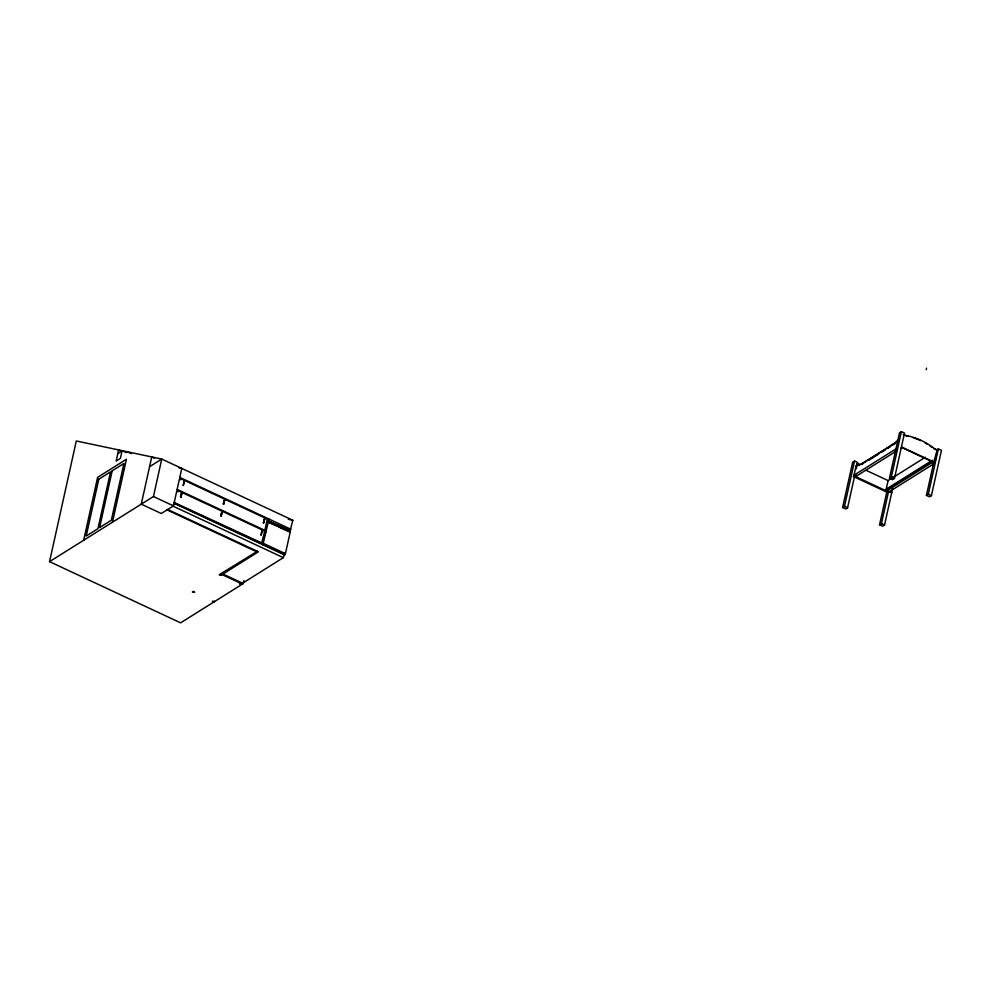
<?xml version="1.0" encoding="UTF-8"?>
<svg xmlns="http://www.w3.org/2000/svg" width="991" height="991" viewBox="0 0 991 991"><rect width="100%" height="100%" fill="white"/><g stroke="black" fill="none" stroke-linecap="round" stroke-linejoin="round"><path stroke-width="1.49" d="M243.972 580.54L243.303 583.538L180.61 622.844L49.55 561.649L76.307 440.97L161.756 459.056L292.816 520.25L289.806 532.142L278.88 527.039M83.665 540.268L97.626 477.328L126.427 459.279L112.466 522.22M49.55 561.649L153.456 496.528L161.756 459.056L149.579 466.699M266.505 521.266L290.252 531.87L285.185 554.712L174.143 502.871L173.041 506.153L283.339 557.648L284.789 552.879M154.41 458.189L151.734 456.938L141.267 504.159L161.298 513.511L173.475 505.868L176.708 491.276L177.81 491.784L178.058 490.644M180.721 478.665L180.461 479.78L179.371 479.272L176.968 490.136L181.7 492.341L180.845 497.148L182.233 491.771M180.486 496.986L181.7 492.341M183.05 485.367L184.363 480.362L179.619 478.145L181.787 468.409L178.925 467.802M180.845 497.148L182.059 492.515L222.021 511.17L221.166 515.977L222.554 510.588M183.422 485.54L184.722 480.524L224.672 499.179L223.371 504.196L225.044 499.353L264.721 517.872L263.42 522.889L265.08 518.045L268.375 520.064M220.807 515.803L221.773 512.297L221.166 515.977M223.371 504.196L224.424 500.306L223.743 504.357M263.42 522.889L264.473 518.999L263.779 523.062M260.856 534.917L262.157 529.912L222.38 511.344M261.215 535.09L262.516 530.086L266.158 531.783M261.599 543.365L264.708 531.102M264.87 530.346L266.951 520.981M263.061 544.047L262.9 544.79L268.982 519.049M276.155 525.763L267.954 521.947L268.214 520.82L290.499 530.742M888.035 491.709L854.18 475.903L854.738 475.556L847.59 507.776L845.707 508.953L842.61 507.516L852.669 462.178L854.552 461.001L857.636 462.45L856.236 468.805M842.61 507.516L844.493 506.327L854.552 461.001M856.187 476.237L854.007 475.222L856.088 465.857L858.293 464.469A40.16 15.224 -65 0 0 863.409 462.822L865.663 461.41M855.976 475.061L855.642 476.584L896.025 451.277M931.874 461.372L886.908 489.554L886.177 489.22L888.097 480.598L891.962 478.182M886.908 489.554L886.586 491.04L932.828 462.041M889.472 478.145L899.518 432.807L901.401 431.63L904.498 433.079L894.452 478.405L892.569 479.582L889.472 478.145L891.355 476.956L901.401 431.63M892.656 488.439L884.542 525.032L882.659 526.209L879.562 524.759L886.933 491.524M879.562 524.759L881.445 523.582L888.593 491.363L887.156 492.267L853.288 476.46M892.569 479.582L893.213 476.659M926.226 369.655L926.56 368.156M936.47 450.063L938.353 448.886L941.45 450.335L931.404 495.661L929.521 496.838L926.424 495.389L933.572 463.181L934.724 462.45L937.474 450.087L934.563 448.725A65.443 52.25 57.9 0 0 906.53 435.631L903.173 434.554L905.105 435.458M936.73 451.723L933.894 461.695M926.424 495.389L928.307 494.212L938.353 448.886M897.635 440.301A40.16 15.224 -65 0 1 892.916 444.327L890.661 445.752M117.83 453.544L122.042 450.905L120.382 458.399L116.17 461.038L118.635 449.926L121.422 451.227M173.871 502.4L262.045 543.093M261.773 542.622L285.074 553.498M256.248 551.541L256.892 551.145M257.276 551.293L220.584 573.9L242.423 584.095M242.584 583.204L283.339 557.648M863.409 462.822L892.916 444.327M861.055 464.469L898.924 440.735M868.896 460.183L878.893 453.915M881.395 452.354L885.149 450.001M887.639 448.44L890.141 446.867M854.007 475.222L896.409 448.638M901.166 448.043L901.884 447.598L934.29 462.723M894.526 476.572L925.359 457.247M937.474 450.087L934.117 448.997M886.177 489.22L932.432 460.22M889.323 491.709L934.29 463.515L932.11 462.5M288.307 519.296L292.816 520.25M901.463 446.916L934.724 462.45M891.355 476.956L894.452 478.405M928.307 494.212L931.404 495.661M856.918 463.54L859.829 464.903M856.088 465.857L859.024 464.804A40.16 15.224 -65 0 0 859.977 464.705M887.131 490.681L891.863 492.899M844.493 506.327L847.59 507.776M881.445 523.582L884.542 525.032M127.145 451.735L131.32 453.68M122.203 450.682L126.39 452.639M179.792 477.402L290.834 529.244M268.214 520.82L290.053 531.015M177.129 489.393L266.331 531.027M173.698 503.155L284.008 554.65M153.456 496.528L173.475 505.868M167.69 509.498L258.391 551.814L222.95 574.037L243.303 583.538M167.058 509.894L256.607 551.714M214.774 601.426L212.433 601.302L213.883 601.983M866.134 470.316L888.097 480.598M863.05 463.714A40.16 15.224 -65 0 1 861.997 464.147M906.084 435.916A65.443 52.25 57.9 0 1 908.499 436.412M913.343 437.762A65.443 52.25 57.9 0 1 920.515 440.586M925.185 443.002A65.443 52.25 57.9 0 1 927.477 444.352M929.731 445.814A65.443 52.25 57.9 0 1 931.949 447.362M894.811 443.807A40.16 15.224 -65 0 1 893.647 444.674M98.79 479.21L86.192 536.032L97.948 528.674L110.546 471.852L98.79 479.21M112.181 470.824L99.596 527.584L111.339 520.225L123.925 463.466L112.181 470.824M220.138 574.334L219.259 574.891L221.6 575.015L220.138 574.334M193.245 591.429L192.365 591.986L194.707 592.11L193.245 591.429M240.441 583.426L239.549 583.984L241.891 584.108L240.441 583.426"/></g></svg>
